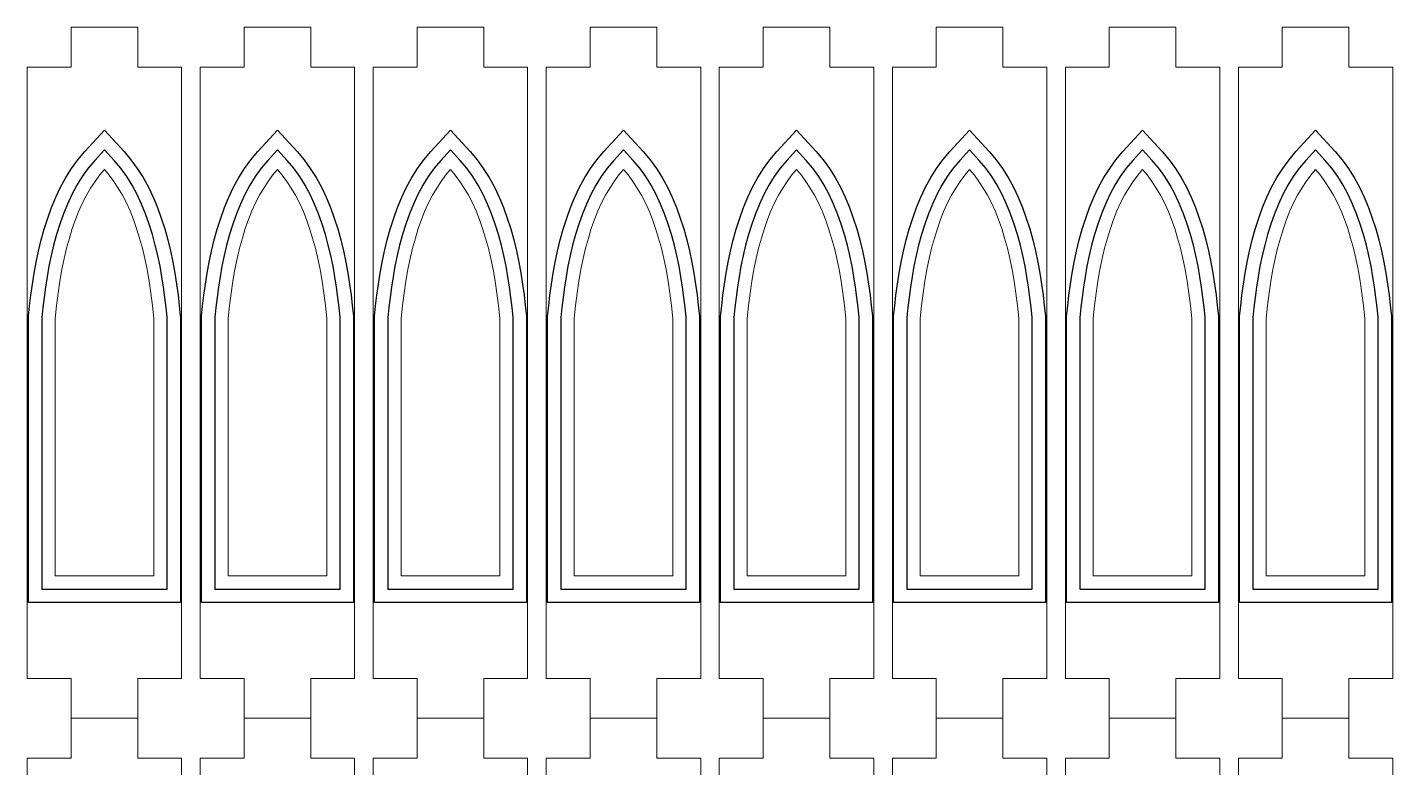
# Model space of a CAD drawing. Header units: centimetres. Extents: x -57 to 189, y -76 to 83.
# Drawn here: x -34.91 to -24.65, y -68.47 to -62.9 of the extents above; entities that cross this region are included whole.
import ezdxf

# ---------------------------------------------------------------- set-up
doc = ezdxf.new("R2010")
doc.units = ezdxf.units.CM
doc.header["$MEASUREMENT"] = 0
doc.layers.add('DEFAULT', color=7, linetype='Continuous')
doc.layers.add('layer 1', color=7, linetype='Continuous')

msp = doc.modelspace()

# ---------------------------------------------------------------- linework, layer by layer
at = {"layer": 'DEFAULT', "color": 250}
for points in [[(-34.4732, -63.83472), (-34.76159, -64.14921), (-34.85792, -64.65911), (-34.89591, -65.07155), (-34.89591, -65.07155), (-34.89591, -65.07155), (-34.89675, -65.08068), (-34.89675, -65.08068), (-34.89675, -65.08068), (-34.89675, -65.08068), (-34.89675, -67.22473), (-34.89675, -67.22473), (-34.89675, -67.22473), (-34.89675, -67.22473), (-33.75483, -67.22473), (-33.75483, -67.22473), (-33.75483, -67.22473), (-33.75483, -67.22473), (-33.75483, -65.08015), (-33.75483, -65.08015), (-33.75483, -65.08015), (-33.75483, -65.08015), (-33.75583, -65.07019), (-33.75583, -65.07019), (-33.75583, -65.07019), (-33.79362, -64.65878), (-33.89014, -64.14912), (-34.17839, -63.83474), (-34.17839, -63.83474), (-34.17839, -63.83474), (-34.3258, -63.67398), (-34.3258, -63.67398), (-34.3258, -63.67398), (-34.3258, -63.67398), (-34.4732, -63.83472), (-34.4732, -63.83472)], [(-33.1732, -63.83472), (-33.46159, -64.14921), (-33.55792, -64.65911), (-33.59591, -65.07155), (-33.59591, -65.07155), (-33.59591, -65.07155), (-33.59675, -65.08068), (-33.59675, -65.08068), (-33.59675, -65.08068), (-33.59675, -65.08068), (-33.59675, -67.22473), (-33.59675, -67.22473), (-33.59675, -67.22473), (-33.59675, -67.22473), (-32.45483, -67.22473), (-32.45483, -67.22473), (-32.45483, -67.22473), (-32.45483, -67.22473), (-32.45483, -65.08015), (-32.45483, -65.08015), (-32.45483, -65.08015), (-32.45483, -65.08015), (-32.45583, -65.07019), (-32.45583, -65.07019), (-32.45583, -65.07019), (-32.49362, -64.65878), (-32.59014, -64.14912), (-32.87839, -63.83474), (-32.87839, -63.83474), (-32.87839, -63.83474), (-33.0258, -63.67398), (-33.0258, -63.67398), (-33.0258, -63.67398), (-33.0258, -63.67398), (-33.1732, -63.83472), (-33.1732, -63.83472)], [(-31.8732, -63.83472), (-32.16159, -64.14921), (-32.25792, -64.65911), (-32.29591, -65.07155), (-32.29591, -65.07155), (-32.29591, -65.07155), (-32.29675, -65.08068), (-32.29675, -65.08068), (-32.29675, -65.08068), (-32.29675, -65.08068), (-32.29675, -67.22473), (-32.29675, -67.22473), (-32.29675, -67.22473), (-32.29675, -67.22473), (-31.15483, -67.22473), (-31.15483, -67.22473), (-31.15483, -67.22473), (-31.15483, -67.22473), (-31.15483, -65.08015), (-31.15483, -65.08015), (-31.15483, -65.08015), (-31.15483, -65.08015), (-31.15583, -65.07019), (-31.15583, -65.07019), (-31.15583, -65.07019), (-31.19362, -64.65878), (-31.29014, -64.14912), (-31.57839, -63.83474), (-31.57839, -63.83474), (-31.57839, -63.83474), (-31.7258, -63.67398), (-31.7258, -63.67398), (-31.7258, -63.67398), (-31.7258, -63.67398), (-31.8732, -63.83472), (-31.8732, -63.83472)], [(-30.5732, -63.83472), (-30.86159, -64.14921), (-30.95792, -64.65911), (-30.99591, -65.07155), (-30.99591, -65.07155), (-30.99591, -65.07155), (-30.99675, -65.08068), (-30.99675, -65.08068), (-30.99675, -65.08068), (-30.99675, -65.08068), (-30.99675, -67.22473), (-30.99675, -67.22473), (-30.99675, -67.22473), (-30.99675, -67.22473), (-29.85483, -67.22473), (-29.85483, -67.22473), (-29.85483, -67.22473), (-29.85483, -67.22473), (-29.85483, -65.08015), (-29.85483, -65.08015), (-29.85483, -65.08015), (-29.85483, -65.08015), (-29.85583, -65.07019), (-29.85583, -65.07019), (-29.85583, -65.07019), (-29.89362, -64.65878), (-29.99014, -64.14912), (-30.27839, -63.83474), (-30.27839, -63.83474), (-30.27839, -63.83474), (-30.4258, -63.67398), (-30.4258, -63.67398), (-30.4258, -63.67398), (-30.4258, -63.67398), (-30.5732, -63.83472), (-30.5732, -63.83472)], [(-29.2732, -63.83472), (-29.56159, -64.14921), (-29.65792, -64.65911), (-29.69591, -65.07155), (-29.69591, -65.07155), (-29.69591, -65.07155), (-29.69675, -65.08068), (-29.69675, -65.08068), (-29.69675, -65.08068), (-29.69675, -65.08068), (-29.69675, -67.22473), (-29.69675, -67.22473), (-29.69675, -67.22473), (-29.69675, -67.22473), (-28.55483, -67.22473), (-28.55483, -67.22473), (-28.55483, -67.22473), (-28.55483, -67.22473), (-28.55483, -65.08015), (-28.55483, -65.08015), (-28.55483, -65.08015), (-28.55483, -65.08015), (-28.55583, -65.07019), (-28.55583, -65.07019), (-28.55583, -65.07019), (-28.59362, -64.65878), (-28.69014, -64.14912), (-28.97839, -63.83474), (-28.97839, -63.83474), (-28.97839, -63.83474), (-29.1258, -63.67398), (-29.1258, -63.67398), (-29.1258, -63.67398), (-29.1258, -63.67398), (-29.2732, -63.83472), (-29.2732, -63.83472)], [(-27.9732, -63.83472), (-28.26159, -64.14921), (-28.35792, -64.65911), (-28.39591, -65.07155), (-28.39591, -65.07155), (-28.39591, -65.07155), (-28.39675, -65.08068), (-28.39675, -65.08068), (-28.39675, -65.08068), (-28.39675, -65.08068), (-28.39675, -67.22473), (-28.39675, -67.22473), (-28.39675, -67.22473), (-28.39675, -67.22473), (-27.25483, -67.22473), (-27.25483, -67.22473), (-27.25483, -67.22473), (-27.25483, -67.22473), (-27.25483, -65.08015), (-27.25483, -65.08015), (-27.25483, -65.08015), (-27.25483, -65.08015), (-27.25583, -65.07019), (-27.25583, -65.07019), (-27.25583, -65.07019), (-27.29362, -64.65878), (-27.39014, -64.14912), (-27.67839, -63.83474), (-27.67839, -63.83474), (-27.67839, -63.83474), (-27.8258, -63.67398), (-27.8258, -63.67398), (-27.8258, -63.67398), (-27.8258, -63.67398), (-27.9732, -63.83472), (-27.9732, -63.83472)], [(-26.6732, -63.83472), (-26.96159, -64.14921), (-27.05792, -64.65911), (-27.09591, -65.07155), (-27.09591, -65.07155), (-27.09591, -65.07155), (-27.09675, -65.08068), (-27.09675, -65.08068), (-27.09675, -65.08068), (-27.09675, -65.08068), (-27.09675, -67.22473), (-27.09675, -67.22473), (-27.09675, -67.22473), (-27.09675, -67.22473), (-25.95483, -67.22473), (-25.95483, -67.22473), (-25.95483, -67.22473), (-25.95483, -67.22473), (-25.95483, -65.08015), (-25.95483, -65.08015), (-25.95483, -65.08015), (-25.95483, -65.08015), (-25.95583, -65.07019), (-25.95583, -65.07019), (-25.95583, -65.07019), (-25.99362, -64.65878), (-26.09014, -64.14912), (-26.37839, -63.83474), (-26.37839, -63.83474), (-26.37839, -63.83474), (-26.5258, -63.67398), (-26.5258, -63.67398), (-26.5258, -63.67398), (-26.5258, -63.67398), (-26.6732, -63.83472), (-26.6732, -63.83472)], [(-25.3732, -63.83472), (-25.66159, -64.14921), (-25.75792, -64.65911), (-25.79591, -65.07155), (-25.79591, -65.07155), (-25.79591, -65.07155), (-25.79675, -65.08068), (-25.79675, -65.08068), (-25.79675, -65.08068), (-25.79675, -65.08068), (-25.79675, -67.22473), (-25.79675, -67.22473), (-25.79675, -67.22473), (-25.79675, -67.22473), (-24.65483, -67.22473), (-24.65483, -67.22473), (-24.65483, -67.22473), (-24.65483, -67.22473), (-24.65483, -65.08015), (-24.65483, -65.08015), (-24.65483, -65.08015), (-24.65483, -65.08015), (-24.65583, -65.07019), (-24.65583, -65.07019), (-24.65583, -65.07019), (-24.69362, -64.65878), (-24.79014, -64.14912), (-25.07839, -63.83474), (-25.07839, -63.83474), (-25.07839, -63.83474), (-25.2258, -63.67398), (-25.2258, -63.67398), (-25.2258, -63.67398), (-25.2258, -63.67398), (-25.3732, -63.83472), (-25.3732, -63.83472)], [(-34.79633, -65.08072), (-34.76088, -64.69496), (-34.6709, -64.19826), (-34.3995, -63.90231), (-34.3995, -63.90231), (-34.3995, -63.90231), (-34.3258, -63.82194), (-34.3258, -63.82194), (-34.3258, -63.82194), (-34.3258, -63.82194), (-34.2521, -63.90232), (-34.2521, -63.90232), (-34.2521, -63.90232), (-33.98071, -64.19827), (-33.89072, -64.69496), (-33.85533, -65.08022), (-33.85533, -65.08022), (-33.85533, -65.08022), (-33.85483, -65.08518), (-33.85483, -65.08518), (-33.85483, -65.08518), (-33.85483, -65.08518), (-33.85483, -67.12473), (-33.85483, -67.12473), (-33.85483, -67.12473), (-33.85483, -67.12473), (-34.79675, -67.12473), (-34.79675, -67.12473), (-34.79675, -67.12473), (-34.79675, -67.12473), (-34.79675, -65.08528), (-34.79675, -65.08528), (-34.79675, -65.08528), (-34.79675, -65.08528), (-34.79633, -65.08072), (-34.79633, -65.08072)], [(-33.49633, -65.08072), (-33.46088, -64.69496), (-33.3709, -64.19826), (-33.0995, -63.90231), (-33.0995, -63.90231), (-33.0995, -63.90231), (-33.0258, -63.82194), (-33.0258, -63.82194), (-33.0258, -63.82194), (-33.0258, -63.82194), (-32.9521, -63.90232), (-32.9521, -63.90232), (-32.9521, -63.90232), (-32.68071, -64.19827), (-32.59072, -64.69496), (-32.55533, -65.08022), (-32.55533, -65.08022), (-32.55533, -65.08022), (-32.55483, -65.08518), (-32.55483, -65.08518), (-32.55483, -65.08518), (-32.55483, -65.08518), (-32.55483, -67.12473), (-32.55483, -67.12473), (-32.55483, -67.12473), (-32.55483, -67.12473), (-33.49675, -67.12473), (-33.49675, -67.12473), (-33.49675, -67.12473), (-33.49675, -67.12473), (-33.49675, -65.08528), (-33.49675, -65.08528), (-33.49675, -65.08528), (-33.49675, -65.08528), (-33.49633, -65.08072), (-33.49633, -65.08072)], [(-32.19633, -65.08072), (-32.16088, -64.69496), (-32.0709, -64.19826), (-31.7995, -63.90231), (-31.7995, -63.90231), (-31.7995, -63.90231), (-31.7258, -63.82194), (-31.7258, -63.82194), (-31.7258, -63.82194), (-31.7258, -63.82194), (-31.6521, -63.90232), (-31.6521, -63.90232), (-31.6521, -63.90232), (-31.38071, -64.19827), (-31.29072, -64.69496), (-31.25533, -65.08022), (-31.25533, -65.08022), (-31.25533, -65.08022), (-31.25483, -65.08518), (-31.25483, -65.08518), (-31.25483, -65.08518), (-31.25483, -65.08518), (-31.25483, -67.12473), (-31.25483, -67.12473), (-31.25483, -67.12473), (-31.25483, -67.12473), (-32.19675, -67.12473), (-32.19675, -67.12473), (-32.19675, -67.12473), (-32.19675, -67.12473), (-32.19675, -65.08528), (-32.19675, -65.08528), (-32.19675, -65.08528), (-32.19675, -65.08528), (-32.19633, -65.08072), (-32.19633, -65.08072)], [(-30.89633, -65.08072), (-30.86088, -64.69496), (-30.7709, -64.19826), (-30.4995, -63.90231), (-30.4995, -63.90231), (-30.4995, -63.90231), (-30.4258, -63.82194), (-30.4258, -63.82194), (-30.4258, -63.82194), (-30.4258, -63.82194), (-30.3521, -63.90232), (-30.3521, -63.90232), (-30.3521, -63.90232), (-30.08071, -64.19827), (-29.99072, -64.69496), (-29.95533, -65.08022), (-29.95533, -65.08022), (-29.95533, -65.08022), (-29.95483, -65.08518), (-29.95483, -65.08518), (-29.95483, -65.08518), (-29.95483, -65.08518), (-29.95483, -67.12473), (-29.95483, -67.12473), (-29.95483, -67.12473), (-29.95483, -67.12473), (-30.89675, -67.12473), (-30.89675, -67.12473), (-30.89675, -67.12473), (-30.89675, -67.12473), (-30.89675, -65.08528), (-30.89675, -65.08528), (-30.89675, -65.08528), (-30.89675, -65.08528), (-30.89633, -65.08072), (-30.89633, -65.08072)], [(-29.59633, -65.08072), (-29.56088, -64.69496), (-29.4709, -64.19826), (-29.1995, -63.90231), (-29.1995, -63.90231), (-29.1995, -63.90231), (-29.1258, -63.82194), (-29.1258, -63.82194), (-29.1258, -63.82194), (-29.1258, -63.82194), (-29.0521, -63.90232), (-29.0521, -63.90232), (-29.0521, -63.90232), (-28.78071, -64.19827), (-28.69072, -64.69496), (-28.65533, -65.08022), (-28.65533, -65.08022), (-28.65533, -65.08022), (-28.65483, -65.08518), (-28.65483, -65.08518), (-28.65483, -65.08518), (-28.65483, -65.08518), (-28.65483, -67.12473), (-28.65483, -67.12473), (-28.65483, -67.12473), (-28.65483, -67.12473), (-29.59675, -67.12473), (-29.59675, -67.12473), (-29.59675, -67.12473), (-29.59675, -67.12473), (-29.59675, -65.08528), (-29.59675, -65.08528), (-29.59675, -65.08528), (-29.59675, -65.08528), (-29.59633, -65.08072), (-29.59633, -65.08072)], [(-28.29633, -65.08072), (-28.26088, -64.69496), (-28.1709, -64.19826), (-27.8995, -63.90231), (-27.8995, -63.90231), (-27.8995, -63.90231), (-27.8258, -63.82194), (-27.8258, -63.82194), (-27.8258, -63.82194), (-27.8258, -63.82194), (-27.7521, -63.90232), (-27.7521, -63.90232), (-27.7521, -63.90232), (-27.48071, -64.19827), (-27.39072, -64.69496), (-27.35533, -65.08022), (-27.35533, -65.08022), (-27.35533, -65.08022), (-27.35483, -65.08518), (-27.35483, -65.08518), (-27.35483, -65.08518), (-27.35483, -65.08518), (-27.35483, -67.12473), (-27.35483, -67.12473), (-27.35483, -67.12473), (-27.35483, -67.12473), (-28.29675, -67.12473), (-28.29675, -67.12473), (-28.29675, -67.12473), (-28.29675, -67.12473), (-28.29675, -65.08528), (-28.29675, -65.08528), (-28.29675, -65.08528), (-28.29675, -65.08528), (-28.29633, -65.08072), (-28.29633, -65.08072)], [(-26.99633, -65.08072), (-26.96088, -64.69496), (-26.8709, -64.19826), (-26.5995, -63.90231), (-26.5995, -63.90231), (-26.5995, -63.90231), (-26.5258, -63.82194), (-26.5258, -63.82194), (-26.5258, -63.82194), (-26.5258, -63.82194), (-26.4521, -63.90232), (-26.4521, -63.90232), (-26.4521, -63.90232), (-26.18071, -64.19827), (-26.09072, -64.69496), (-26.05533, -65.08022), (-26.05533, -65.08022), (-26.05533, -65.08022), (-26.05483, -65.08518), (-26.05483, -65.08518), (-26.05483, -65.08518), (-26.05483, -65.08518), (-26.05483, -67.12473), (-26.05483, -67.12473), (-26.05483, -67.12473), (-26.05483, -67.12473), (-26.99675, -67.12473), (-26.99675, -67.12473), (-26.99675, -67.12473), (-26.99675, -67.12473), (-26.99675, -65.08528), (-26.99675, -65.08528), (-26.99675, -65.08528), (-26.99675, -65.08528), (-26.99633, -65.08072), (-26.99633, -65.08072)], [(-25.69633, -65.08072), (-25.66088, -64.69496), (-25.5709, -64.19826), (-25.2995, -63.90231), (-25.2995, -63.90231), (-25.2995, -63.90231), (-25.2258, -63.82194), (-25.2258, -63.82194), (-25.2258, -63.82194), (-25.2258, -63.82194), (-25.1521, -63.90232), (-25.1521, -63.90232), (-25.1521, -63.90232), (-24.88071, -64.19827), (-24.79072, -64.69496), (-24.75533, -65.08022), (-24.75533, -65.08022), (-24.75533, -65.08022), (-24.75483, -65.08518), (-24.75483, -65.08518), (-24.75483, -65.08518), (-24.75483, -65.08518), (-24.75483, -67.12473), (-24.75483, -67.12473), (-24.75483, -67.12473), (-24.75483, -67.12473), (-25.69675, -67.12473), (-25.69675, -67.12473), (-25.69675, -67.12473), (-25.69675, -67.12473), (-25.69675, -65.08528), (-25.69675, -65.08528), (-25.69675, -65.08528), (-25.69675, -65.08528), (-25.69633, -65.08072), (-25.69633, -65.08072)]]:
    msp.add_open_spline(points, degree=3, knots=[0, 0, 0, 0, 0.1, 0.1, 0.1, 0.1, 0.2, 0.2, 0.2, 0.2, 0.3, 0.3, 0.3, 0.3, 0.4, 0.4, 0.4, 0.4, 0.5, 0.5, 0.5, 0.5, 0.6, 0.6, 0.6, 0.6, 0.7, 0.7, 0.7, 0.7, 0.8, 0.8, 0.8, 0.8, 1, 1, 1, 1], dxfattribs=at)
at = {"layer": 'layer 1', "color": 250, "lineweight": 9}
for points, knots in [([(-34.07579, -67.79453), (-34.07579, -67.79453), (-34.07579, -68.09453), (-34.07579, -68.09453), (-34.07579, -68.09453), (-34.07579, -68.09453), (-34.57579, -68.09453), (-34.57579, -68.09453), (-34.57579, -68.09453), (-34.57579, -68.09453), (-34.57579, -67.79453), (-34.57579, -67.79453), (-34.57579, -67.79453), (-34.57579, -67.79453), (-34.90569, -67.79453), (-34.90569, -67.79453), (-34.90569, -67.79453), (-34.90569, -67.79453), (-34.90569, -63.2001), (-34.90569, -63.2001), (-34.90569, -63.2001), (-34.90569, -63.2001), (-34.57579, -63.2001), (-34.57579, -63.2001), (-34.57579, -63.2001), (-34.57579, -63.2001), (-34.57579, -62.9001), (-34.57579, -62.9001), (-34.57579, -62.9001), (-34.57579, -62.9001), (-34.07579, -62.9001), (-34.07579, -62.9001), (-34.07579, -62.9001), (-34.07579, -62.9001), (-34.07579, -63.2001), (-34.07579, -63.2001), (-34.07579, -63.2001), (-34.07579, -63.2001), (-33.74589, -63.2001), (-33.74589, -63.2001), (-33.74589, -63.2001), (-33.74589, -63.2001), (-33.74589, -67.79453), (-33.74589, -67.79453), (-33.74589, -67.79453), (-33.74589, -67.79453), (-34.07579, -67.79453), (-34.07579, -67.79453)], [0, 0, 0, 0, 0.07692308, 0.07692308, 0.07692308, 0.07692308, 0.15384615, 0.15384615, 0.15384615, 0.15384615, 0.23076923, 0.23076923, 0.23076923, 0.23076923, 0.30769231, 0.30769231, 0.30769231, 0.30769231, 0.38461538, 0.38461538, 0.38461538, 0.38461538, 0.46153846, 0.46153846, 0.46153846, 0.46153846, 0.53846154, 0.53846154, 0.53846154, 0.53846154, 0.61538462, 0.61538462, 0.61538462, 0.61538462, 0.69230769, 0.69230769, 0.69230769, 0.69230769, 0.76923077, 0.76923077, 0.76923077, 0.76923077, 0.84615385, 0.84615385, 0.84615385, 0.84615385, 1, 1, 1, 1]), ([(-32.77579, -67.79453), (-32.77579, -67.79453), (-32.77579, -68.09453), (-32.77579, -68.09453), (-32.77579, -68.09453), (-32.77579, -68.09453), (-33.27579, -68.09453), (-33.27579, -68.09453), (-33.27579, -68.09453), (-33.27579, -68.09453), (-33.27579, -67.79453), (-33.27579, -67.79453), (-33.27579, -67.79453), (-33.27579, -67.79453), (-33.60569, -67.79453), (-33.60569, -67.79453), (-33.60569, -67.79453), (-33.60569, -67.79453), (-33.60569, -63.2001), (-33.60569, -63.2001), (-33.60569, -63.2001), (-33.60569, -63.2001), (-33.27579, -63.2001), (-33.27579, -63.2001), (-33.27579, -63.2001), (-33.27579, -63.2001), (-33.27579, -62.9001), (-33.27579, -62.9001), (-33.27579, -62.9001), (-33.27579, -62.9001), (-32.77579, -62.9001), (-32.77579, -62.9001), (-32.77579, -62.9001), (-32.77579, -62.9001), (-32.77579, -63.2001), (-32.77579, -63.2001), (-32.77579, -63.2001), (-32.77579, -63.2001), (-32.44589, -63.2001), (-32.44589, -63.2001), (-32.44589, -63.2001), (-32.44589, -63.2001), (-32.44589, -67.79453), (-32.44589, -67.79453), (-32.44589, -67.79453), (-32.44589, -67.79453), (-32.77579, -67.79453), (-32.77579, -67.79453)], [0, 0, 0, 0, 0.07692308, 0.07692308, 0.07692308, 0.07692308, 0.15384615, 0.15384615, 0.15384615, 0.15384615, 0.23076923, 0.23076923, 0.23076923, 0.23076923, 0.30769231, 0.30769231, 0.30769231, 0.30769231, 0.38461538, 0.38461538, 0.38461538, 0.38461538, 0.46153846, 0.46153846, 0.46153846, 0.46153846, 0.53846154, 0.53846154, 0.53846154, 0.53846154, 0.61538462, 0.61538462, 0.61538462, 0.61538462, 0.69230769, 0.69230769, 0.69230769, 0.69230769, 0.76923077, 0.76923077, 0.76923077, 0.76923077, 0.84615385, 0.84615385, 0.84615385, 0.84615385, 1, 1, 1, 1]), ([(-31.47579, -67.79453), (-31.47579, -67.79453), (-31.47579, -68.09453), (-31.47579, -68.09453), (-31.47579, -68.09453), (-31.47579, -68.09453), (-31.97579, -68.09453), (-31.97579, -68.09453), (-31.97579, -68.09453), (-31.97579, -68.09453), (-31.97579, -67.79453), (-31.97579, -67.79453), (-31.97579, -67.79453), (-31.97579, -67.79453), (-32.30569, -67.79453), (-32.30569, -67.79453), (-32.30569, -67.79453), (-32.30569, -67.79453), (-32.30569, -63.2001), (-32.30569, -63.2001), (-32.30569, -63.2001), (-32.30569, -63.2001), (-31.97579, -63.2001), (-31.97579, -63.2001), (-31.97579, -63.2001), (-31.97579, -63.2001), (-31.97579, -62.9001), (-31.97579, -62.9001), (-31.97579, -62.9001), (-31.97579, -62.9001), (-31.47579, -62.9001), (-31.47579, -62.9001), (-31.47579, -62.9001), (-31.47579, -62.9001), (-31.47579, -63.2001), (-31.47579, -63.2001), (-31.47579, -63.2001), (-31.47579, -63.2001), (-31.14589, -63.2001), (-31.14589, -63.2001), (-31.14589, -63.2001), (-31.14589, -63.2001), (-31.14589, -67.79453), (-31.14589, -67.79453), (-31.14589, -67.79453), (-31.14589, -67.79453), (-31.47579, -67.79453), (-31.47579, -67.79453)], [0, 0, 0, 0, 0.07692308, 0.07692308, 0.07692308, 0.07692308, 0.15384615, 0.15384615, 0.15384615, 0.15384615, 0.23076923, 0.23076923, 0.23076923, 0.23076923, 0.30769231, 0.30769231, 0.30769231, 0.30769231, 0.38461538, 0.38461538, 0.38461538, 0.38461538, 0.46153846, 0.46153846, 0.46153846, 0.46153846, 0.53846154, 0.53846154, 0.53846154, 0.53846154, 0.61538462, 0.61538462, 0.61538462, 0.61538462, 0.69230769, 0.69230769, 0.69230769, 0.69230769, 0.76923077, 0.76923077, 0.76923077, 0.76923077, 0.84615385, 0.84615385, 0.84615385, 0.84615385, 1, 1, 1, 1]), ([(-30.17579, -67.79453), (-30.17579, -67.79453), (-30.17579, -68.09453), (-30.17579, -68.09453), (-30.17579, -68.09453), (-30.17579, -68.09453), (-30.67579, -68.09453), (-30.67579, -68.09453), (-30.67579, -68.09453), (-30.67579, -68.09453), (-30.67579, -67.79453), (-30.67579, -67.79453), (-30.67579, -67.79453), (-30.67579, -67.79453), (-31.00569, -67.79453), (-31.00569, -67.79453), (-31.00569, -67.79453), (-31.00569, -67.79453), (-31.00569, -63.2001), (-31.00569, -63.2001), (-31.00569, -63.2001), (-31.00569, -63.2001), (-30.67579, -63.2001), (-30.67579, -63.2001), (-30.67579, -63.2001), (-30.67579, -63.2001), (-30.67579, -62.9001), (-30.67579, -62.9001), (-30.67579, -62.9001), (-30.67579, -62.9001), (-30.17579, -62.9001), (-30.17579, -62.9001), (-30.17579, -62.9001), (-30.17579, -62.9001), (-30.17579, -63.2001), (-30.17579, -63.2001), (-30.17579, -63.2001), (-30.17579, -63.2001), (-29.84589, -63.2001), (-29.84589, -63.2001), (-29.84589, -63.2001), (-29.84589, -63.2001), (-29.84589, -67.79453), (-29.84589, -67.79453), (-29.84589, -67.79453), (-29.84589, -67.79453), (-30.17579, -67.79453), (-30.17579, -67.79453)], [0, 0, 0, 0, 0.07692308, 0.07692308, 0.07692308, 0.07692308, 0.15384615, 0.15384615, 0.15384615, 0.15384615, 0.23076923, 0.23076923, 0.23076923, 0.23076923, 0.30769231, 0.30769231, 0.30769231, 0.30769231, 0.38461538, 0.38461538, 0.38461538, 0.38461538, 0.46153846, 0.46153846, 0.46153846, 0.46153846, 0.53846154, 0.53846154, 0.53846154, 0.53846154, 0.61538462, 0.61538462, 0.61538462, 0.61538462, 0.69230769, 0.69230769, 0.69230769, 0.69230769, 0.76923077, 0.76923077, 0.76923077, 0.76923077, 0.84615385, 0.84615385, 0.84615385, 0.84615385, 1, 1, 1, 1]), ([(-28.87579, -67.79453), (-28.87579, -67.79453), (-28.87579, -68.09453), (-28.87579, -68.09453), (-28.87579, -68.09453), (-28.87579, -68.09453), (-29.37579, -68.09453), (-29.37579, -68.09453), (-29.37579, -68.09453), (-29.37579, -68.09453), (-29.37579, -67.79453), (-29.37579, -67.79453), (-29.37579, -67.79453), (-29.37579, -67.79453), (-29.70569, -67.79453), (-29.70569, -67.79453), (-29.70569, -67.79453), (-29.70569, -67.79453), (-29.70569, -63.2001), (-29.70569, -63.2001), (-29.70569, -63.2001), (-29.70569, -63.2001), (-29.37579, -63.2001), (-29.37579, -63.2001), (-29.37579, -63.2001), (-29.37579, -63.2001), (-29.37579, -62.9001), (-29.37579, -62.9001), (-29.37579, -62.9001), (-29.37579, -62.9001), (-28.87579, -62.9001), (-28.87579, -62.9001), (-28.87579, -62.9001), (-28.87579, -62.9001), (-28.87579, -63.2001), (-28.87579, -63.2001), (-28.87579, -63.2001), (-28.87579, -63.2001), (-28.54589, -63.2001), (-28.54589, -63.2001), (-28.54589, -63.2001), (-28.54589, -63.2001), (-28.54589, -67.79453), (-28.54589, -67.79453), (-28.54589, -67.79453), (-28.54589, -67.79453), (-28.87579, -67.79453), (-28.87579, -67.79453)], [0, 0, 0, 0, 0.07692308, 0.07692308, 0.07692308, 0.07692308, 0.15384615, 0.15384615, 0.15384615, 0.15384615, 0.23076923, 0.23076923, 0.23076923, 0.23076923, 0.30769231, 0.30769231, 0.30769231, 0.30769231, 0.38461538, 0.38461538, 0.38461538, 0.38461538, 0.46153846, 0.46153846, 0.46153846, 0.46153846, 0.53846154, 0.53846154, 0.53846154, 0.53846154, 0.61538462, 0.61538462, 0.61538462, 0.61538462, 0.69230769, 0.69230769, 0.69230769, 0.69230769, 0.76923077, 0.76923077, 0.76923077, 0.76923077, 0.84615385, 0.84615385, 0.84615385, 0.84615385, 1, 1, 1, 1]), ([(-27.57579, -67.79453), (-27.57579, -67.79453), (-27.57579, -68.09453), (-27.57579, -68.09453), (-27.57579, -68.09453), (-27.57579, -68.09453), (-28.07579, -68.09453), (-28.07579, -68.09453), (-28.07579, -68.09453), (-28.07579, -68.09453), (-28.07579, -67.79453), (-28.07579, -67.79453), (-28.07579, -67.79453), (-28.07579, -67.79453), (-28.40569, -67.79453), (-28.40569, -67.79453), (-28.40569, -67.79453), (-28.40569, -67.79453), (-28.40569, -63.2001), (-28.40569, -63.2001), (-28.40569, -63.2001), (-28.40569, -63.2001), (-28.07579, -63.2001), (-28.07579, -63.2001), (-28.07579, -63.2001), (-28.07579, -63.2001), (-28.07579, -62.9001), (-28.07579, -62.9001), (-28.07579, -62.9001), (-28.07579, -62.9001), (-27.57579, -62.9001), (-27.57579, -62.9001), (-27.57579, -62.9001), (-27.57579, -62.9001), (-27.57579, -63.2001), (-27.57579, -63.2001), (-27.57579, -63.2001), (-27.57579, -63.2001), (-27.24589, -63.2001), (-27.24589, -63.2001), (-27.24589, -63.2001), (-27.24589, -63.2001), (-27.24589, -67.79453), (-27.24589, -67.79453), (-27.24589, -67.79453), (-27.24589, -67.79453), (-27.57579, -67.79453), (-27.57579, -67.79453)], [0, 0, 0, 0, 0.07692308, 0.07692308, 0.07692308, 0.07692308, 0.15384615, 0.15384615, 0.15384615, 0.15384615, 0.23076923, 0.23076923, 0.23076923, 0.23076923, 0.30769231, 0.30769231, 0.30769231, 0.30769231, 0.38461538, 0.38461538, 0.38461538, 0.38461538, 0.46153846, 0.46153846, 0.46153846, 0.46153846, 0.53846154, 0.53846154, 0.53846154, 0.53846154, 0.61538462, 0.61538462, 0.61538462, 0.61538462, 0.69230769, 0.69230769, 0.69230769, 0.69230769, 0.76923077, 0.76923077, 0.76923077, 0.76923077, 0.84615385, 0.84615385, 0.84615385, 0.84615385, 1, 1, 1, 1]), ([(-26.27579, -67.79453), (-26.27579, -67.79453), (-26.27579, -68.09453), (-26.27579, -68.09453), (-26.27579, -68.09453), (-26.27579, -68.09453), (-26.77579, -68.09453), (-26.77579, -68.09453), (-26.77579, -68.09453), (-26.77579, -68.09453), (-26.77579, -67.79453), (-26.77579, -67.79453), (-26.77579, -67.79453), (-26.77579, -67.79453), (-27.10569, -67.79453), (-27.10569, -67.79453), (-27.10569, -67.79453), (-27.10569, -67.79453), (-27.10569, -63.2001), (-27.10569, -63.2001), (-27.10569, -63.2001), (-27.10569, -63.2001), (-26.77579, -63.2001), (-26.77579, -63.2001), (-26.77579, -63.2001), (-26.77579, -63.2001), (-26.77579, -62.9001), (-26.77579, -62.9001), (-26.77579, -62.9001), (-26.77579, -62.9001), (-26.27579, -62.9001), (-26.27579, -62.9001), (-26.27579, -62.9001), (-26.27579, -62.9001), (-26.27579, -63.2001), (-26.27579, -63.2001), (-26.27579, -63.2001), (-26.27579, -63.2001), (-25.94589, -63.2001), (-25.94589, -63.2001), (-25.94589, -63.2001), (-25.94589, -63.2001), (-25.94589, -67.79453), (-25.94589, -67.79453), (-25.94589, -67.79453), (-25.94589, -67.79453), (-26.27579, -67.79453), (-26.27579, -67.79453)], [0, 0, 0, 0, 0.07692308, 0.07692308, 0.07692308, 0.07692308, 0.15384615, 0.15384615, 0.15384615, 0.15384615, 0.23076923, 0.23076923, 0.23076923, 0.23076923, 0.30769231, 0.30769231, 0.30769231, 0.30769231, 0.38461538, 0.38461538, 0.38461538, 0.38461538, 0.46153846, 0.46153846, 0.46153846, 0.46153846, 0.53846154, 0.53846154, 0.53846154, 0.53846154, 0.61538462, 0.61538462, 0.61538462, 0.61538462, 0.69230769, 0.69230769, 0.69230769, 0.69230769, 0.76923077, 0.76923077, 0.76923077, 0.76923077, 0.84615385, 0.84615385, 0.84615385, 0.84615385, 1, 1, 1, 1]), ([(-24.97579, -67.79453), (-24.97579, -67.79453), (-24.97579, -68.09453), (-24.97579, -68.09453), (-24.97579, -68.09453), (-24.97579, -68.09453), (-25.47579, -68.09453), (-25.47579, -68.09453), (-25.47579, -68.09453), (-25.47579, -68.09453), (-25.47579, -67.79453), (-25.47579, -67.79453), (-25.47579, -67.79453), (-25.47579, -67.79453), (-25.80569, -67.79453), (-25.80569, -67.79453), (-25.80569, -67.79453), (-25.80569, -67.79453), (-25.80569, -63.2001), (-25.80569, -63.2001), (-25.80569, -63.2001), (-25.80569, -63.2001), (-25.47579, -63.2001), (-25.47579, -63.2001), (-25.47579, -63.2001), (-25.47579, -63.2001), (-25.47579, -62.9001), (-25.47579, -62.9001), (-25.47579, -62.9001), (-25.47579, -62.9001), (-24.97579, -62.9001), (-24.97579, -62.9001), (-24.97579, -62.9001), (-24.97579, -62.9001), (-24.97579, -63.2001), (-24.97579, -63.2001), (-24.97579, -63.2001), (-24.97579, -63.2001), (-24.64589, -63.2001), (-24.64589, -63.2001), (-24.64589, -63.2001), (-24.64589, -63.2001), (-24.64589, -67.79453), (-24.64589, -67.79453), (-24.64589, -67.79453), (-24.64589, -67.79453), (-24.97579, -67.79453), (-24.97579, -67.79453)], [0, 0, 0, 0, 0.07692308, 0.07692308, 0.07692308, 0.07692308, 0.15384615, 0.15384615, 0.15384615, 0.15384615, 0.23076923, 0.23076923, 0.23076923, 0.23076923, 0.30769231, 0.30769231, 0.30769231, 0.30769231, 0.38461538, 0.38461538, 0.38461538, 0.38461538, 0.46153846, 0.46153846, 0.46153846, 0.46153846, 0.53846154, 0.53846154, 0.53846154, 0.53846154, 0.61538462, 0.61538462, 0.61538462, 0.61538462, 0.69230769, 0.69230769, 0.69230769, 0.69230769, 0.76923077, 0.76923077, 0.76923077, 0.76923077, 0.84615385, 0.84615385, 0.84615385, 0.84615385, 1, 1, 1, 1]), ([(-33.95483, -65.09017), (-33.95483, -65.09017), (-33.95483, -67.02473), (-33.95483, -67.02473), (-33.95483, -67.02473), (-33.95483, -67.02473), (-34.69675, -67.02473), (-34.69675, -67.02473), (-34.69675, -67.02473), (-34.69675, -67.02473), (-34.69675, -65.08987), (-34.69675, -65.08987), (-34.69675, -65.08987), (-34.64804, -64.55981), (-34.5244, -64.18647), (-34.3258, -63.9699), (-34.3258, -63.9699), (-34.12721, -64.18647), (-34.00356, -64.55981), (-33.95486, -65.08987), (-33.95486, -65.08987), (-33.95485, -65.08997), (-33.95484, -65.09007), (-33.95483, -65.09017)], [0, 0, 0, 0, 0.14285714, 0.14285714, 0.14285714, 0.14285714, 0.28571429, 0.28571429, 0.28571429, 0.28571429, 0.42857143, 0.42857143, 0.42857143, 0.42857143, 0.57142857, 0.57142857, 0.57142857, 0.57142857, 0.71428571, 0.71428571, 0.71428571, 0.71428571, 1, 1, 1, 1]), ([(-32.65483, -65.09017), (-32.65483, -65.09017), (-32.65483, -67.02473), (-32.65483, -67.02473), (-32.65483, -67.02473), (-32.65483, -67.02473), (-33.39675, -67.02473), (-33.39675, -67.02473), (-33.39675, -67.02473), (-33.39675, -67.02473), (-33.39675, -65.08987), (-33.39675, -65.08987), (-33.39675, -65.08987), (-33.34804, -64.55981), (-33.2244, -64.18647), (-33.0258, -63.9699), (-33.0258, -63.9699), (-32.82721, -64.18647), (-32.70356, -64.55981), (-32.65486, -65.08987), (-32.65486, -65.08987), (-32.65485, -65.08997), (-32.65484, -65.09007), (-32.65483, -65.09017)], [0, 0, 0, 0, 0.14285714, 0.14285714, 0.14285714, 0.14285714, 0.28571429, 0.28571429, 0.28571429, 0.28571429, 0.42857143, 0.42857143, 0.42857143, 0.42857143, 0.57142857, 0.57142857, 0.57142857, 0.57142857, 0.71428571, 0.71428571, 0.71428571, 0.71428571, 1, 1, 1, 1]), ([(-31.35483, -65.09017), (-31.35483, -65.09017), (-31.35483, -67.02473), (-31.35483, -67.02473), (-31.35483, -67.02473), (-31.35483, -67.02473), (-32.09675, -67.02473), (-32.09675, -67.02473), (-32.09675, -67.02473), (-32.09675, -67.02473), (-32.09675, -65.08987), (-32.09675, -65.08987), (-32.09675, -65.08987), (-32.04804, -64.55981), (-31.9244, -64.18647), (-31.7258, -63.9699), (-31.7258, -63.9699), (-31.52721, -64.18647), (-31.40356, -64.55981), (-31.35486, -65.08987), (-31.35486, -65.08987), (-31.35485, -65.08997), (-31.35484, -65.09007), (-31.35483, -65.09017)], [0, 0, 0, 0, 0.14285714, 0.14285714, 0.14285714, 0.14285714, 0.28571429, 0.28571429, 0.28571429, 0.28571429, 0.42857143, 0.42857143, 0.42857143, 0.42857143, 0.57142857, 0.57142857, 0.57142857, 0.57142857, 0.71428571, 0.71428571, 0.71428571, 0.71428571, 1, 1, 1, 1]), ([(-30.05483, -65.09017), (-30.05483, -65.09017), (-30.05483, -67.02473), (-30.05483, -67.02473), (-30.05483, -67.02473), (-30.05483, -67.02473), (-30.79675, -67.02473), (-30.79675, -67.02473), (-30.79675, -67.02473), (-30.79675, -67.02473), (-30.79675, -65.08987), (-30.79675, -65.08987), (-30.79675, -65.08987), (-30.74804, -64.55981), (-30.6244, -64.18647), (-30.4258, -63.9699), (-30.4258, -63.9699), (-30.22721, -64.18647), (-30.10356, -64.55981), (-30.05486, -65.08987), (-30.05486, -65.08987), (-30.05485, -65.08997), (-30.05484, -65.09007), (-30.05483, -65.09017)], [0, 0, 0, 0, 0.14285714, 0.14285714, 0.14285714, 0.14285714, 0.28571429, 0.28571429, 0.28571429, 0.28571429, 0.42857143, 0.42857143, 0.42857143, 0.42857143, 0.57142857, 0.57142857, 0.57142857, 0.57142857, 0.71428571, 0.71428571, 0.71428571, 0.71428571, 1, 1, 1, 1]), ([(-28.75483, -65.09017), (-28.75483, -65.09017), (-28.75483, -67.02473), (-28.75483, -67.02473), (-28.75483, -67.02473), (-28.75483, -67.02473), (-29.49675, -67.02473), (-29.49675, -67.02473), (-29.49675, -67.02473), (-29.49675, -67.02473), (-29.49675, -65.08987), (-29.49675, -65.08987), (-29.49675, -65.08987), (-29.44804, -64.55981), (-29.3244, -64.18647), (-29.1258, -63.9699), (-29.1258, -63.9699), (-28.92721, -64.18647), (-28.80356, -64.55981), (-28.75486, -65.08987), (-28.75486, -65.08987), (-28.75485, -65.08997), (-28.75484, -65.09007), (-28.75483, -65.09017)], [0, 0, 0, 0, 0.14285714, 0.14285714, 0.14285714, 0.14285714, 0.28571429, 0.28571429, 0.28571429, 0.28571429, 0.42857143, 0.42857143, 0.42857143, 0.42857143, 0.57142857, 0.57142857, 0.57142857, 0.57142857, 0.71428571, 0.71428571, 0.71428571, 0.71428571, 1, 1, 1, 1]), ([(-27.45483, -65.09017), (-27.45483, -65.09017), (-27.45483, -67.02473), (-27.45483, -67.02473), (-27.45483, -67.02473), (-27.45483, -67.02473), (-28.19675, -67.02473), (-28.19675, -67.02473), (-28.19675, -67.02473), (-28.19675, -67.02473), (-28.19675, -65.08987), (-28.19675, -65.08987), (-28.19675, -65.08987), (-28.14804, -64.55981), (-28.0244, -64.18647), (-27.8258, -63.9699), (-27.8258, -63.9699), (-27.62721, -64.18647), (-27.50356, -64.55981), (-27.45486, -65.08987), (-27.45486, -65.08987), (-27.45485, -65.08997), (-27.45484, -65.09007), (-27.45483, -65.09017)], [0, 0, 0, 0, 0.14285714, 0.14285714, 0.14285714, 0.14285714, 0.28571429, 0.28571429, 0.28571429, 0.28571429, 0.42857143, 0.42857143, 0.42857143, 0.42857143, 0.57142857, 0.57142857, 0.57142857, 0.57142857, 0.71428571, 0.71428571, 0.71428571, 0.71428571, 1, 1, 1, 1]), ([(-26.15483, -65.09017), (-26.15483, -65.09017), (-26.15483, -67.02473), (-26.15483, -67.02473), (-26.15483, -67.02473), (-26.15483, -67.02473), (-26.89675, -67.02473), (-26.89675, -67.02473), (-26.89675, -67.02473), (-26.89675, -67.02473), (-26.89675, -65.08987), (-26.89675, -65.08987), (-26.89675, -65.08987), (-26.84804, -64.55981), (-26.7244, -64.18647), (-26.5258, -63.9699), (-26.5258, -63.9699), (-26.32721, -64.18647), (-26.20356, -64.55981), (-26.15486, -65.08987), (-26.15486, -65.08987), (-26.15485, -65.08997), (-26.15484, -65.09007), (-26.15483, -65.09017)], [0, 0, 0, 0, 0.14285714, 0.14285714, 0.14285714, 0.14285714, 0.28571429, 0.28571429, 0.28571429, 0.28571429, 0.42857143, 0.42857143, 0.42857143, 0.42857143, 0.57142857, 0.57142857, 0.57142857, 0.57142857, 0.71428571, 0.71428571, 0.71428571, 0.71428571, 1, 1, 1, 1]), ([(-24.85483, -65.09017), (-24.85483, -65.09017), (-24.85483, -67.02473), (-24.85483, -67.02473), (-24.85483, -67.02473), (-24.85483, -67.02473), (-25.59675, -67.02473), (-25.59675, -67.02473), (-25.59675, -67.02473), (-25.59675, -67.02473), (-25.59675, -65.08987), (-25.59675, -65.08987), (-25.59675, -65.08987), (-25.54804, -64.55981), (-25.4244, -64.18647), (-25.2258, -63.9699), (-25.2258, -63.9699), (-25.02721, -64.18647), (-24.90356, -64.55981), (-24.85486, -65.08987), (-24.85486, -65.08987), (-24.85485, -65.08997), (-24.85484, -65.09007), (-24.85483, -65.09017)], [0, 0, 0, 0, 0.14285714, 0.14285714, 0.14285714, 0.14285714, 0.28571429, 0.28571429, 0.28571429, 0.28571429, 0.42857143, 0.42857143, 0.42857143, 0.42857143, 0.57142857, 0.57142857, 0.57142857, 0.57142857, 0.71428571, 0.71428571, 0.71428571, 0.71428571, 1, 1, 1, 1]), ([(-34.07579, -68.39453), (-34.07579, -68.39453), (-34.07579, -68.09453), (-34.07579, -68.09453), (-34.07579, -68.09453), (-34.07579, -68.09453), (-34.57579, -68.09453), (-34.57579, -68.09453), (-34.57579, -68.09453), (-34.57579, -68.09453), (-34.57579, -68.39453), (-34.57579, -68.39453), (-34.57579, -68.39453), (-34.57579, -68.39453), (-34.90569, -68.39453), (-34.90569, -68.39453), (-34.90569, -68.39453), (-34.90569, -68.39453), (-34.90569, -73.73205), (-34.90569, -73.73205), (-34.90569, -73.73205), (-34.90569, -73.73205), (-34.57579, -73.73205), (-34.57579, -73.73205), (-34.57579, -73.73205), (-34.57579, -73.73205), (-34.57579, -74.03205), (-34.57579, -74.03205), (-34.57579, -74.03205), (-34.57579, -74.03205), (-34.07579, -74.03205), (-34.07579, -74.03205), (-34.07579, -74.03205), (-34.07579, -74.03205), (-34.07579, -73.73205), (-34.07579, -73.73205), (-34.07579, -73.73205), (-34.07579, -73.73205), (-33.74589, -73.73205), (-33.74589, -73.73205), (-33.74589, -73.73205), (-33.74589, -73.73205), (-33.74589, -68.39453), (-33.74589, -68.39453), (-33.74589, -68.39453), (-33.74589, -68.39453), (-34.07579, -68.39453), (-34.07579, -68.39453)], [0, 0, 0, 0, 0.07692308, 0.07692308, 0.07692308, 0.07692308, 0.15384615, 0.15384615, 0.15384615, 0.15384615, 0.23076923, 0.23076923, 0.23076923, 0.23076923, 0.30769231, 0.30769231, 0.30769231, 0.30769231, 0.38461538, 0.38461538, 0.38461538, 0.38461538, 0.46153846, 0.46153846, 0.46153846, 0.46153846, 0.53846154, 0.53846154, 0.53846154, 0.53846154, 0.61538462, 0.61538462, 0.61538462, 0.61538462, 0.69230769, 0.69230769, 0.69230769, 0.69230769, 0.76923077, 0.76923077, 0.76923077, 0.76923077, 0.84615385, 0.84615385, 0.84615385, 0.84615385, 1, 1, 1, 1]), ([(-32.77579, -68.39453), (-32.77579, -68.39453), (-32.77579, -68.09453), (-32.77579, -68.09453), (-32.77579, -68.09453), (-32.77579, -68.09453), (-33.27579, -68.09453), (-33.27579, -68.09453), (-33.27579, -68.09453), (-33.27579, -68.09453), (-33.27579, -68.39453), (-33.27579, -68.39453), (-33.27579, -68.39453), (-33.27579, -68.39453), (-33.60569, -68.39453), (-33.60569, -68.39453), (-33.60569, -68.39453), (-33.60569, -68.39453), (-33.60569, -73.73205), (-33.60569, -73.73205), (-33.60569, -73.73205), (-33.60569, -73.73205), (-33.27579, -73.73205), (-33.27579, -73.73205), (-33.27579, -73.73205), (-33.27579, -73.73205), (-33.27579, -74.03205), (-33.27579, -74.03205), (-33.27579, -74.03205), (-33.27579, -74.03205), (-32.77579, -74.03205), (-32.77579, -74.03205), (-32.77579, -74.03205), (-32.77579, -74.03205), (-32.77579, -73.73205), (-32.77579, -73.73205), (-32.77579, -73.73205), (-32.77579, -73.73205), (-32.44589, -73.73205), (-32.44589, -73.73205), (-32.44589, -73.73205), (-32.44589, -73.73205), (-32.44589, -68.39453), (-32.44589, -68.39453), (-32.44589, -68.39453), (-32.44589, -68.39453), (-32.77579, -68.39453), (-32.77579, -68.39453)], [0, 0, 0, 0, 0.07692308, 0.07692308, 0.07692308, 0.07692308, 0.15384615, 0.15384615, 0.15384615, 0.15384615, 0.23076923, 0.23076923, 0.23076923, 0.23076923, 0.30769231, 0.30769231, 0.30769231, 0.30769231, 0.38461538, 0.38461538, 0.38461538, 0.38461538, 0.46153846, 0.46153846, 0.46153846, 0.46153846, 0.53846154, 0.53846154, 0.53846154, 0.53846154, 0.61538462, 0.61538462, 0.61538462, 0.61538462, 0.69230769, 0.69230769, 0.69230769, 0.69230769, 0.76923077, 0.76923077, 0.76923077, 0.76923077, 0.84615385, 0.84615385, 0.84615385, 0.84615385, 1, 1, 1, 1]), ([(-31.47579, -68.39453), (-31.47579, -68.39453), (-31.47579, -68.09453), (-31.47579, -68.09453), (-31.47579, -68.09453), (-31.47579, -68.09453), (-31.97579, -68.09453), (-31.97579, -68.09453), (-31.97579, -68.09453), (-31.97579, -68.09453), (-31.97579, -68.39453), (-31.97579, -68.39453), (-31.97579, -68.39453), (-31.97579, -68.39453), (-32.30569, -68.39453), (-32.30569, -68.39453), (-32.30569, -68.39453), (-32.30569, -68.39453), (-32.30569, -73.73205), (-32.30569, -73.73205), (-32.30569, -73.73205), (-32.30569, -73.73205), (-31.97579, -73.73205), (-31.97579, -73.73205), (-31.97579, -73.73205), (-31.97579, -73.73205), (-31.97579, -74.03205), (-31.97579, -74.03205), (-31.97579, -74.03205), (-31.97579, -74.03205), (-31.47579, -74.03205), (-31.47579, -74.03205), (-31.47579, -74.03205), (-31.47579, -74.03205), (-31.47579, -73.73205), (-31.47579, -73.73205), (-31.47579, -73.73205), (-31.47579, -73.73205), (-31.14589, -73.73205), (-31.14589, -73.73205), (-31.14589, -73.73205), (-31.14589, -73.73205), (-31.14589, -68.39453), (-31.14589, -68.39453), (-31.14589, -68.39453), (-31.14589, -68.39453), (-31.47579, -68.39453), (-31.47579, -68.39453)], [0, 0, 0, 0, 0.07692308, 0.07692308, 0.07692308, 0.07692308, 0.15384615, 0.15384615, 0.15384615, 0.15384615, 0.23076923, 0.23076923, 0.23076923, 0.23076923, 0.30769231, 0.30769231, 0.30769231, 0.30769231, 0.38461538, 0.38461538, 0.38461538, 0.38461538, 0.46153846, 0.46153846, 0.46153846, 0.46153846, 0.53846154, 0.53846154, 0.53846154, 0.53846154, 0.61538462, 0.61538462, 0.61538462, 0.61538462, 0.69230769, 0.69230769, 0.69230769, 0.69230769, 0.76923077, 0.76923077, 0.76923077, 0.76923077, 0.84615385, 0.84615385, 0.84615385, 0.84615385, 1, 1, 1, 1]), ([(-30.17579, -68.39453), (-30.17579, -68.39453), (-30.17579, -68.09453), (-30.17579, -68.09453), (-30.17579, -68.09453), (-30.17579, -68.09453), (-30.67579, -68.09453), (-30.67579, -68.09453), (-30.67579, -68.09453), (-30.67579, -68.09453), (-30.67579, -68.39453), (-30.67579, -68.39453), (-30.67579, -68.39453), (-30.67579, -68.39453), (-31.00569, -68.39453), (-31.00569, -68.39453), (-31.00569, -68.39453), (-31.00569, -68.39453), (-31.00569, -73.73205), (-31.00569, -73.73205), (-31.00569, -73.73205), (-31.00569, -73.73205), (-30.67579, -73.73205), (-30.67579, -73.73205), (-30.67579, -73.73205), (-30.67579, -73.73205), (-30.67579, -74.03205), (-30.67579, -74.03205), (-30.67579, -74.03205), (-30.67579, -74.03205), (-30.17579, -74.03205), (-30.17579, -74.03205), (-30.17579, -74.03205), (-30.17579, -74.03205), (-30.17579, -73.73205), (-30.17579, -73.73205), (-30.17579, -73.73205), (-30.17579, -73.73205), (-29.84589, -73.73205), (-29.84589, -73.73205), (-29.84589, -73.73205), (-29.84589, -73.73205), (-29.84589, -68.39453), (-29.84589, -68.39453), (-29.84589, -68.39453), (-29.84589, -68.39453), (-30.17579, -68.39453), (-30.17579, -68.39453)], [0, 0, 0, 0, 0.07692308, 0.07692308, 0.07692308, 0.07692308, 0.15384615, 0.15384615, 0.15384615, 0.15384615, 0.23076923, 0.23076923, 0.23076923, 0.23076923, 0.30769231, 0.30769231, 0.30769231, 0.30769231, 0.38461538, 0.38461538, 0.38461538, 0.38461538, 0.46153846, 0.46153846, 0.46153846, 0.46153846, 0.53846154, 0.53846154, 0.53846154, 0.53846154, 0.61538462, 0.61538462, 0.61538462, 0.61538462, 0.69230769, 0.69230769, 0.69230769, 0.69230769, 0.76923077, 0.76923077, 0.76923077, 0.76923077, 0.84615385, 0.84615385, 0.84615385, 0.84615385, 1, 1, 1, 1]), ([(-28.87579, -68.39453), (-28.87579, -68.39453), (-28.87579, -68.09453), (-28.87579, -68.09453), (-28.87579, -68.09453), (-28.87579, -68.09453), (-29.37579, -68.09453), (-29.37579, -68.09453), (-29.37579, -68.09453), (-29.37579, -68.09453), (-29.37579, -68.39453), (-29.37579, -68.39453), (-29.37579, -68.39453), (-29.37579, -68.39453), (-29.70569, -68.39453), (-29.70569, -68.39453), (-29.70569, -68.39453), (-29.70569, -68.39453), (-29.70569, -73.73205), (-29.70569, -73.73205), (-29.70569, -73.73205), (-29.70569, -73.73205), (-29.37579, -73.73205), (-29.37579, -73.73205), (-29.37579, -73.73205), (-29.37579, -73.73205), (-29.37579, -74.03205), (-29.37579, -74.03205), (-29.37579, -74.03205), (-29.37579, -74.03205), (-28.87579, -74.03205), (-28.87579, -74.03205), (-28.87579, -74.03205), (-28.87579, -74.03205), (-28.87579, -73.73205), (-28.87579, -73.73205), (-28.87579, -73.73205), (-28.87579, -73.73205), (-28.54589, -73.73205), (-28.54589, -73.73205), (-28.54589, -73.73205), (-28.54589, -73.73205), (-28.54589, -68.39453), (-28.54589, -68.39453), (-28.54589, -68.39453), (-28.54589, -68.39453), (-28.87579, -68.39453), (-28.87579, -68.39453)], [0, 0, 0, 0, 0.07692308, 0.07692308, 0.07692308, 0.07692308, 0.15384615, 0.15384615, 0.15384615, 0.15384615, 0.23076923, 0.23076923, 0.23076923, 0.23076923, 0.30769231, 0.30769231, 0.30769231, 0.30769231, 0.38461538, 0.38461538, 0.38461538, 0.38461538, 0.46153846, 0.46153846, 0.46153846, 0.46153846, 0.53846154, 0.53846154, 0.53846154, 0.53846154, 0.61538462, 0.61538462, 0.61538462, 0.61538462, 0.69230769, 0.69230769, 0.69230769, 0.69230769, 0.76923077, 0.76923077, 0.76923077, 0.76923077, 0.84615385, 0.84615385, 0.84615385, 0.84615385, 1, 1, 1, 1]), ([(-27.57579, -68.39453), (-27.57579, -68.39453), (-27.57579, -68.09453), (-27.57579, -68.09453), (-27.57579, -68.09453), (-27.57579, -68.09453), (-28.07579, -68.09453), (-28.07579, -68.09453), (-28.07579, -68.09453), (-28.07579, -68.09453), (-28.07579, -68.39453), (-28.07579, -68.39453), (-28.07579, -68.39453), (-28.07579, -68.39453), (-28.40569, -68.39453), (-28.40569, -68.39453), (-28.40569, -68.39453), (-28.40569, -68.39453), (-28.40569, -73.73205), (-28.40569, -73.73205), (-28.40569, -73.73205), (-28.40569, -73.73205), (-28.07579, -73.73205), (-28.07579, -73.73205), (-28.07579, -73.73205), (-28.07579, -73.73205), (-28.07579, -74.03205), (-28.07579, -74.03205), (-28.07579, -74.03205), (-28.07579, -74.03205), (-27.57579, -74.03205), (-27.57579, -74.03205), (-27.57579, -74.03205), (-27.57579, -74.03205), (-27.57579, -73.73205), (-27.57579, -73.73205), (-27.57579, -73.73205), (-27.57579, -73.73205), (-27.24589, -73.73205), (-27.24589, -73.73205), (-27.24589, -73.73205), (-27.24589, -73.73205), (-27.24589, -68.39453), (-27.24589, -68.39453), (-27.24589, -68.39453), (-27.24589, -68.39453), (-27.57579, -68.39453), (-27.57579, -68.39453)], [0, 0, 0, 0, 0.07692308, 0.07692308, 0.07692308, 0.07692308, 0.15384615, 0.15384615, 0.15384615, 0.15384615, 0.23076923, 0.23076923, 0.23076923, 0.23076923, 0.30769231, 0.30769231, 0.30769231, 0.30769231, 0.38461538, 0.38461538, 0.38461538, 0.38461538, 0.46153846, 0.46153846, 0.46153846, 0.46153846, 0.53846154, 0.53846154, 0.53846154, 0.53846154, 0.61538462, 0.61538462, 0.61538462, 0.61538462, 0.69230769, 0.69230769, 0.69230769, 0.69230769, 0.76923077, 0.76923077, 0.76923077, 0.76923077, 0.84615385, 0.84615385, 0.84615385, 0.84615385, 1, 1, 1, 1]), ([(-26.27579, -68.39453), (-26.27579, -68.39453), (-26.27579, -68.09453), (-26.27579, -68.09453), (-26.27579, -68.09453), (-26.27579, -68.09453), (-26.77579, -68.09453), (-26.77579, -68.09453), (-26.77579, -68.09453), (-26.77579, -68.09453), (-26.77579, -68.39453), (-26.77579, -68.39453), (-26.77579, -68.39453), (-26.77579, -68.39453), (-27.10569, -68.39453), (-27.10569, -68.39453), (-27.10569, -68.39453), (-27.10569, -68.39453), (-27.10569, -73.73205), (-27.10569, -73.73205), (-27.10569, -73.73205), (-27.10569, -73.73205), (-26.77579, -73.73205), (-26.77579, -73.73205), (-26.77579, -73.73205), (-26.77579, -73.73205), (-26.77579, -74.03205), (-26.77579, -74.03205), (-26.77579, -74.03205), (-26.77579, -74.03205), (-26.27579, -74.03205), (-26.27579, -74.03205), (-26.27579, -74.03205), (-26.27579, -74.03205), (-26.27579, -73.73205), (-26.27579, -73.73205), (-26.27579, -73.73205), (-26.27579, -73.73205), (-25.94589, -73.73205), (-25.94589, -73.73205), (-25.94589, -73.73205), (-25.94589, -73.73205), (-25.94589, -68.39453), (-25.94589, -68.39453), (-25.94589, -68.39453), (-25.94589, -68.39453), (-26.27579, -68.39453), (-26.27579, -68.39453)], [0, 0, 0, 0, 0.07692308, 0.07692308, 0.07692308, 0.07692308, 0.15384615, 0.15384615, 0.15384615, 0.15384615, 0.23076923, 0.23076923, 0.23076923, 0.23076923, 0.30769231, 0.30769231, 0.30769231, 0.30769231, 0.38461538, 0.38461538, 0.38461538, 0.38461538, 0.46153846, 0.46153846, 0.46153846, 0.46153846, 0.53846154, 0.53846154, 0.53846154, 0.53846154, 0.61538462, 0.61538462, 0.61538462, 0.61538462, 0.69230769, 0.69230769, 0.69230769, 0.69230769, 0.76923077, 0.76923077, 0.76923077, 0.76923077, 0.84615385, 0.84615385, 0.84615385, 0.84615385, 1, 1, 1, 1]), ([(-24.97579, -68.39453), (-24.97579, -68.39453), (-24.97579, -68.09453), (-24.97579, -68.09453), (-24.97579, -68.09453), (-24.97579, -68.09453), (-25.47579, -68.09453), (-25.47579, -68.09453), (-25.47579, -68.09453), (-25.47579, -68.09453), (-25.47579, -68.39453), (-25.47579, -68.39453), (-25.47579, -68.39453), (-25.47579, -68.39453), (-25.80569, -68.39453), (-25.80569, -68.39453), (-25.80569, -68.39453), (-25.80569, -68.39453), (-25.80569, -73.73205), (-25.80569, -73.73205), (-25.80569, -73.73205), (-25.80569, -73.73205), (-25.47579, -73.73205), (-25.47579, -73.73205), (-25.47579, -73.73205), (-25.47579, -73.73205), (-25.47579, -74.03205), (-25.47579, -74.03205), (-25.47579, -74.03205), (-25.47579, -74.03205), (-24.97579, -74.03205), (-24.97579, -74.03205), (-24.97579, -74.03205), (-24.97579, -74.03205), (-24.97579, -73.73205), (-24.97579, -73.73205), (-24.97579, -73.73205), (-24.97579, -73.73205), (-24.64589, -73.73205), (-24.64589, -73.73205), (-24.64589, -73.73205), (-24.64589, -73.73205), (-24.64589, -68.39453), (-24.64589, -68.39453), (-24.64589, -68.39453), (-24.64589, -68.39453), (-24.97579, -68.39453), (-24.97579, -68.39453)], [0, 0, 0, 0, 0.07692308, 0.07692308, 0.07692308, 0.07692308, 0.15384615, 0.15384615, 0.15384615, 0.15384615, 0.23076923, 0.23076923, 0.23076923, 0.23076923, 0.30769231, 0.30769231, 0.30769231, 0.30769231, 0.38461538, 0.38461538, 0.38461538, 0.38461538, 0.46153846, 0.46153846, 0.46153846, 0.46153846, 0.53846154, 0.53846154, 0.53846154, 0.53846154, 0.61538462, 0.61538462, 0.61538462, 0.61538462, 0.69230769, 0.69230769, 0.69230769, 0.69230769, 0.76923077, 0.76923077, 0.76923077, 0.76923077, 0.84615385, 0.84615385, 0.84615385, 0.84615385, 1, 1, 1, 1])]:
    msp.add_open_spline(points, degree=3, knots=knots, dxfattribs=at)

doc.saveas('drawing.dxf')
